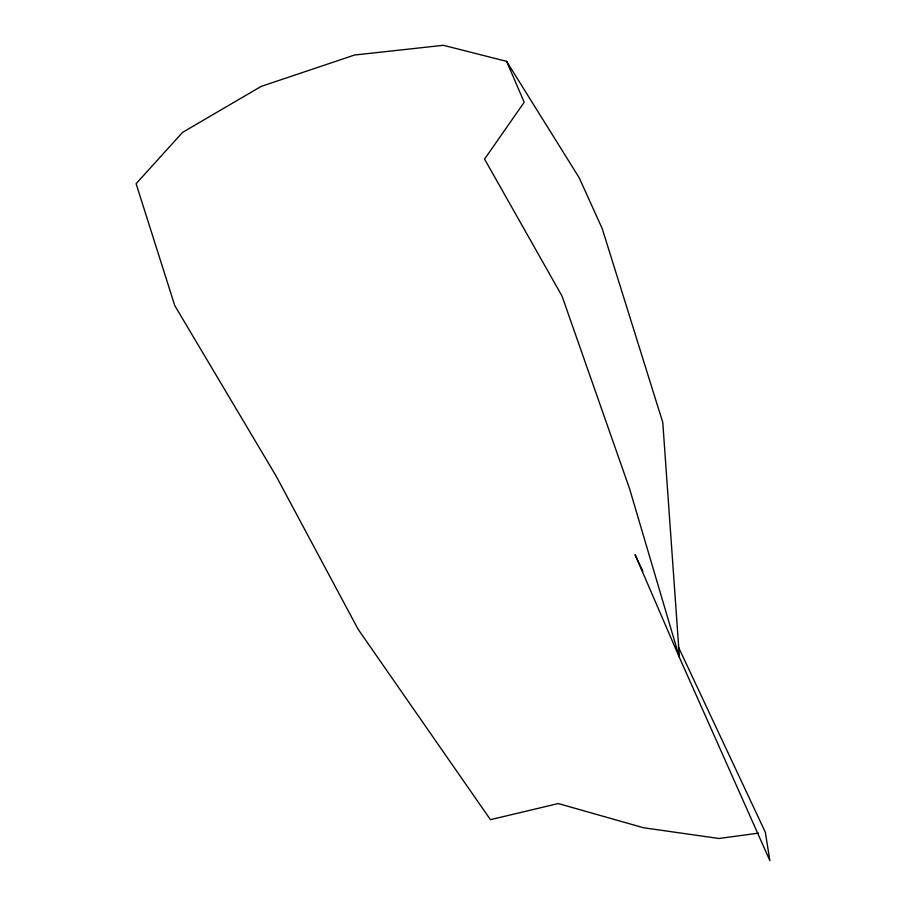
<?xml version="1.0" encoding="UTF-8"?>
<svg xmlns="http://www.w3.org/2000/svg" width="906" height="906" viewBox="0 0 906 906"><rect width="100%" height="100%" fill="white"/><g stroke="black" fill="none" stroke-linecap="round" stroke-linejoin="round"><path stroke-width="1.36" d="M758.515 833.135L718.99 838.492L643.543 827.756L558.277 803.554L490.44 819.67L358.108 629.251L276.115 476.035L174.79 305.65L136.104 183.703L182.559 132.389L261.154 86.41L354.54 55.028L443.374 45.3L506.613 61.359L579.194 177.78L602.207 228.572L662.784 422.468L679.443 657.53L769.896 860.7L765.321 832.218L678.288 646.771M642.875 571.312L635.072 554.687L679.443 657.53L629.625 488.889L562.014 296.047L484.563 159.105L524.189 102.276L506.613 61.359"/></g></svg>
